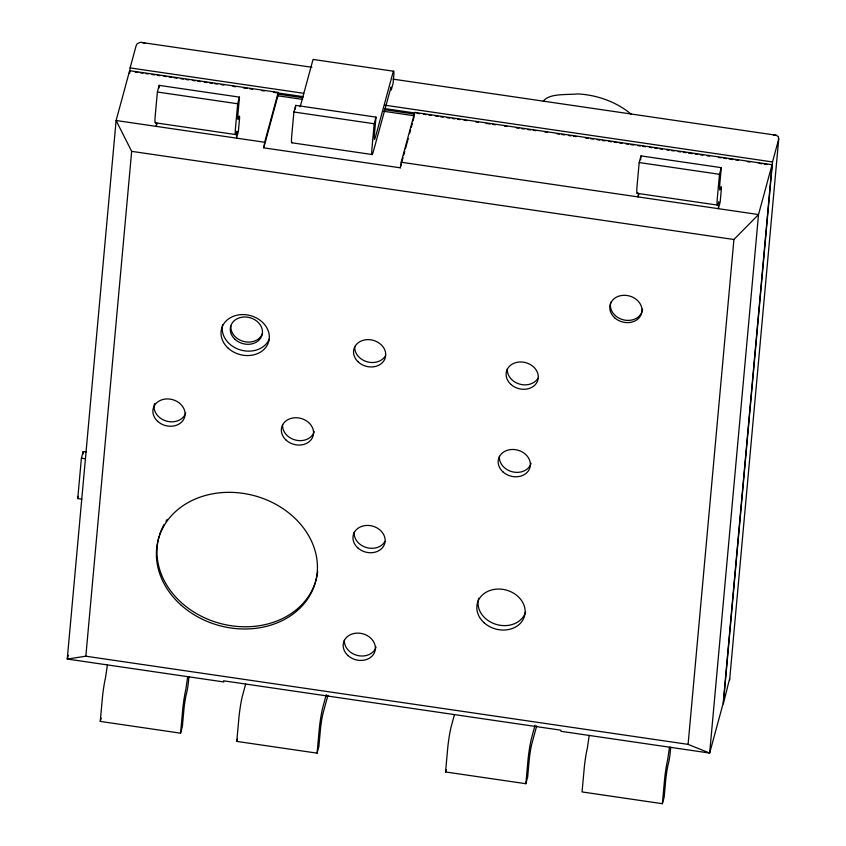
<?xml version="1.0" encoding="UTF-8"?>
<svg xmlns="http://www.w3.org/2000/svg" width="846" height="846" viewBox="0 0 846 846"><rect width="100%" height="100%" fill="white"/><g stroke="black" fill="none" stroke-linecap="round" stroke-linejoin="round"><path stroke-width="1.27" d="M392.978 79.133L776.163 135.233L778.457 136.661L778.521 139.802L772.514 161.946L723.341 703.83L729.633 678.64M81.755 499.161L77.737 498.569L81.406 458.183L83.204 451.542L86.218 451.976M82.971 454.143L83.204 451.542M129.406 73.316L129.65 70.694L278.207 92.436L277.9 95.799L263.762 147.839L400.274 167.815L401.311 164.008M129.628 73.158L130.104 67.902L136.121 45.758L137.253 43.622L140.447 42.3L311.888 67.268M278.207 92.436L264.671 142.255L116.114 120.513L67.246 659.034L85.837 656.21L131.659 151.349L116.114 120.513L129.65 70.694M188.912 676.567L188.436 681.802A8.143 0.666 -81.7 0 1 186.839 692.091L186.289 694.27A12.214 0.994 -81.7 0 0 183.899 709.699L182.366 726.524L180.568 733.175L100.262 721.416L102.398 697.855A16.286 1.322 -81.7 0 1 105.591 677.276L107.4 664.903M239.481 97.131L237.684 103.772L235.548 127.334A16.286 1.322 -81.7 0 0 236.33 133.277L236.986 131.289L236.563 138.141L238.371 131.5L239.439 119.72A8.143 0.666 -81.7 0 0 239.048 116.748L238.551 118.419A12.214 0.994 -81.7 0 1 237.959 113.956L239.481 97.131L159.185 85.372L157.377 92.013L155.241 115.574A16.286 1.322 -81.7 0 0 155.675 122.406M158.953 87.963L159.185 85.372M156.605 122.596L156.267 126.382L156.87 124.172M180.568 733.175L182.704 709.614A16.286 1.322 -81.7 0 1 185.898 689.035L187.696 676.663M327.92 695.317L323.13 712.945A12.214 0.994 -81.7 0 0 320.412 729.686L318.879 746.51L317.081 753.152L236.774 741.403L238.91 717.842A16.286 1.322 -81.7 0 1 242.538 695.518L245.636 684.139M375.994 117.118L374.196 123.759L372.05 147.32A16.286 1.322 -81.7 0 0 373.234 151.92L391.053 87.075L391.275 90.014L393.083 83.373L393.697 76.648A12.214 0.994 -81.7 0 0 392.808 73.19L375.36 137.401A12.214 0.994 -81.7 0 1 374.471 133.943L375.994 117.118L295.698 105.359L293.89 112L291.754 135.561A16.286 1.322 -81.7 0 0 292.187 142.382M295.339 109.24L295.698 105.359M317.081 753.152L319.217 729.59A16.286 1.322 -81.7 0 1 322.844 707.277L326.281 694.629M68.262 655.29L67.246 659.034L223.83 681.95L223.534 680.797L560.803 730.172L561.099 731.325L709.657 753.067L723.193 703.259L772.06 164.727L414.72 112.423L414.561 114.104L384.666 109.726M536.702 725.879L531.912 743.507A12.214 0.994 -81.7 0 0 529.194 760.247L527.661 777.072L525.863 783.713L445.556 771.964L447.693 748.403A16.286 1.322 -81.7 0 1 451.33 726.08L454.418 714.701M525.863 783.713L527.999 760.152A16.286 1.322 -81.7 0 1 531.626 737.839L535.063 725.191M721.289 167.656L719.491 174.297L717.345 197.858A16.286 1.322 -81.7 0 0 718.138 203.801L718.793 201.813L718.37 208.666L720.179 202.025L721.247 190.244A8.143 0.666 -81.7 0 0 720.855 187.273L720.358 188.944A12.214 0.994 -81.7 0 1 719.766 184.491L721.289 167.656L640.993 155.907L639.185 162.548L637.049 186.109A16.286 1.322 -81.7 0 0 637.482 192.93M640.634 159.788L640.993 155.907M589.207 735.438L587.399 747.811A16.286 1.322 -81.7 0 0 584.205 768.38L582.069 791.941L662.376 803.7L664.173 797.059L665.707 780.234A12.214 0.994 -81.7 0 1 668.097 764.795L668.647 762.616A8.143 0.666 -81.7 0 0 670.244 752.327L670.709 747.092M638.413 193.131L638.074 196.917L638.973 193.597M662.376 803.7L664.512 780.139A16.286 1.322 -81.7 0 1 667.706 759.56L669.503 747.187M400.274 167.815L401.184 162.242L758.524 214.546L709.657 753.067L688.094 744.374L733.916 239.503L758.524 214.546L772.06 164.727M729.601 680.269L778.754 138.575M263.762 147.839L264.671 142.255M77.737 498.569L78.34 496.359M100.262 721.416L101.171 718.095M300.193 106.755L312.502 61.43A12.214 0.994 -81.7 0 1 313.443 59.527M236.774 741.403L237.377 739.182M401.184 162.242L414.72 112.423M401.998 161.47L403.034 157.663M403.722 155.125L404.758 151.318M405.446 148.78L408.206 138.628M409.58 133.552L410.617 129.745M411.304 127.207L412.34 123.4M413.028 120.862L414.064 117.055M445.556 771.964L446.159 769.744M543.238 101.446C548.525 92.901 568.459 95.09 577.511 93.906C596.98 94.879 616.353 101.774 631.37 114.337M773.487 135.286L776.163 135.233M313.284 59.463L393.58 71.223M130.104 67.902L303.756 93.324M384.719 105.168L772.514 161.946M135.117 72.047L137.729 72.428M140.341 72.809L142.953 73.19M145.554 73.57L148.166 73.962M152.09 74.533L154.702 74.913M157.303 75.294L159.915 75.675M163.838 76.246L166.44 76.637M169.052 77.018L171.664 77.398M174.276 77.779L176.888 78.16M180.801 78.731L183.413 79.112M186.025 79.503L188.637 79.884M192.55 80.455L195.162 80.835M197.774 81.216L200.386 81.597M204.298 82.178L206.91 82.559M209.522 82.94L212.135 83.32M214.736 83.701L217.348 84.082M221.271 84.653L223.873 85.044M233.01 86.377L235.622 86.757M243.458 87.91L247.37 88.481M249.982 88.862L252.594 89.242M261.731 90.585L264.343 90.966M273.48 92.299L303.503 96.698M384.433 108.542L414.455 112.941M417.067 113.322L419.669 113.702M423.592 114.273L426.204 114.654M428.806 115.035L431.418 115.426M435.341 115.997L437.942 116.378M440.555 116.759L443.167 117.139M447.09 117.71L449.691 118.091M452.303 118.482L454.915 118.863M457.527 119.244L460.139 119.624M464.052 120.195L466.664 120.576M475.801 121.919L478.413 122.3M486.249 123.442L490.162 124.024M492.774 124.404L495.386 124.785M504.523 126.117L507.124 126.509M516.261 127.841L518.873 128.222M521.485 128.603L524.097 128.983M528.01 129.565L530.622 129.946M533.234 130.326L535.846 130.707M544.983 132.05L547.595 132.431M556.731 133.763L559.343 134.144M561.956 134.525L564.568 134.916M568.48 135.487L571.092 135.868M573.704 136.248L576.306 136.629M585.443 137.972L588.055 138.353M590.667 138.733L593.279 139.114M597.191 139.685L599.803 140.066M602.415 140.457L605.027 140.838M608.94 141.409L611.552 141.79M614.164 142.17L616.776 142.551M619.388 142.932L622 143.323M625.913 143.894L628.525 144.275M631.137 144.655L633.739 145.036M637.662 145.607L640.274 145.998M642.886 146.379L645.487 146.76M649.411 147.331L652.023 147.712M654.624 148.092L657.236 148.473M659.848 148.864L662.46 149.245M666.373 149.816L668.985 150.197M671.597 150.577L674.209 150.958M678.122 151.54L680.734 151.92M683.346 152.301L685.958 152.682M688.57 153.063L692.483 153.634M695.095 154.014L697.707 154.406M700.319 154.786L702.92 155.167M706.844 155.738L709.456 156.119M718.592 157.462L721.194 157.842M723.806 158.223L726.418 158.604M729.03 158.985L732.943 159.556M735.555 159.947L738.167 160.328M747.304 161.66L749.916 162.041M759.052 163.384L761.664 163.764M764.276 164.145L766.888 164.526M278.048 94.118L302.752 97.734M277.9 95.799L302.604 99.416M383.206 111.217L414.413 115.786M157.377 92.013L237.684 103.772M293.89 112L374.196 123.759M639.185 162.548L719.491 174.297M155.389 122.807L235.685 134.567M291.902 142.794L372.198 154.543M637.197 193.343L717.493 205.092M131.659 151.349L733.916 239.503M81.406 458.183L85.414 458.765M85.837 656.21L688.094 744.374M141.874 42.374L145.184 43.315M262.577 333.091A16.286 13.451 15.2 0 1 244.357 341.636A16.286 13.451 15.2 0 1 230.916 326.08M642.558 309.097A16.286 13.451 15.2 0 1 623.883 319.947A16.286 13.451 15.2 0 1 610.897 302.085M317.673 571.505A81.428 67.268 15.2 0 1 224.423 624.485A81.428 67.268 15.2 0 1 159.111 536.427M159.482 535.18A81.428 67.268 15.2 0 1 164.135 524.383M165.975 521.326A81.428 67.268 15.2 0 1 167.307 519.349M531.077 463.365A16.286 13.451 15.2 0 1 512.856 471.92A16.286 13.451 15.2 0 1 499.415 456.364M185.782 412.816A16.286 13.451 15.2 0 1 166.186 421.012A16.286 13.451 15.2 0 1 154.575 403.51M384.93 541.472A16.286 13.451 15.2 0 1 366.265 547.499A16.286 13.451 15.2 0 1 354.188 532.303M538.088 378.014A16.286 13.451 15.2 0 1 519.423 384.052A16.286 13.451 15.2 0 1 507.346 368.856M525.588 612.102A24.428 20.177 15.2 0 1 496.2 624.401A24.428 20.177 15.2 0 1 478.783 598.143M314.257 431.629A16.286 13.451 15.2 0 1 296.037 440.184A16.286 13.451 15.2 0 1 282.596 424.618M376.089 647.01A16.286 13.451 15.2 0 1 357.869 655.565A16.286 13.451 15.2 0 1 344.417 640.01M385.512 355.68A16.286 13.451 15.2 0 1 366.847 361.718A16.286 13.451 15.2 0 1 354.781 346.522M269.388 338.738A24.428 20.177 15.2 0 1 240.38 349.927A24.428 20.177 15.2 0 1 222.657 324.801M235.114 339.447A16.286 13.451 15.2 0 0 261.974 335.302A16.286 13.451 15.2 0 0 242.03 317.197A16.286 13.451 15.2 0 0 235.114 339.447M614.64 317.758A16.286 13.451 15.2 0 0 641.501 313.612A16.286 13.451 15.2 0 0 621.556 295.508A16.286 13.451 15.2 0 0 614.64 317.758M180.61 604.668A81.428 67.268 15.2 0 0 314.924 583.93A81.428 67.268 15.2 0 0 215.18 493.387A81.428 67.268 15.2 0 0 180.61 604.668M348.013 655.587A16.286 13.451 15.2 0 0 374.884 651.441A16.286 13.451 15.2 0 0 354.929 633.326A16.286 13.451 15.2 0 0 348.013 655.587M228.283 348.277A24.428 20.177 15.2 0 0 268.573 342.059A24.428 20.177 15.2 0 0 238.657 314.892A24.428 20.177 15.2 0 0 228.283 348.277M358.376 362.099A16.286 13.451 15.2 0 0 385.237 357.953A16.286 13.451 15.2 0 0 365.292 339.838A16.286 13.451 15.2 0 0 358.376 362.099M157.716 421.393A16.286 13.451 15.2 0 0 184.576 417.247A16.286 13.451 15.2 0 0 164.632 399.143A16.286 13.451 15.2 0 0 157.716 421.393M503.01 471.941A16.286 13.451 15.2 0 0 529.871 467.796A16.286 13.451 15.2 0 0 509.927 449.681A16.286 13.451 15.2 0 0 503.01 471.941M510.952 384.433A16.286 13.451 15.2 0 0 537.813 380.288A16.286 13.451 15.2 0 0 517.868 362.173A16.286 13.451 15.2 0 0 510.952 384.433M484.092 622.751A24.428 20.177 15.2 0 0 524.383 616.533A24.428 20.177 15.2 0 0 494.466 589.366A24.428 20.177 15.2 0 0 484.092 622.751M357.795 547.88A16.286 13.451 15.2 0 0 384.655 543.735A16.286 13.451 15.2 0 0 364.711 525.63A16.286 13.451 15.2 0 0 357.795 547.88M286.191 440.206A16.286 13.451 15.2 0 0 313.062 436.05A16.286 13.451 15.2 0 0 293.107 417.945A16.286 13.451 15.2 0 0 286.191 440.206"/></g></svg>
